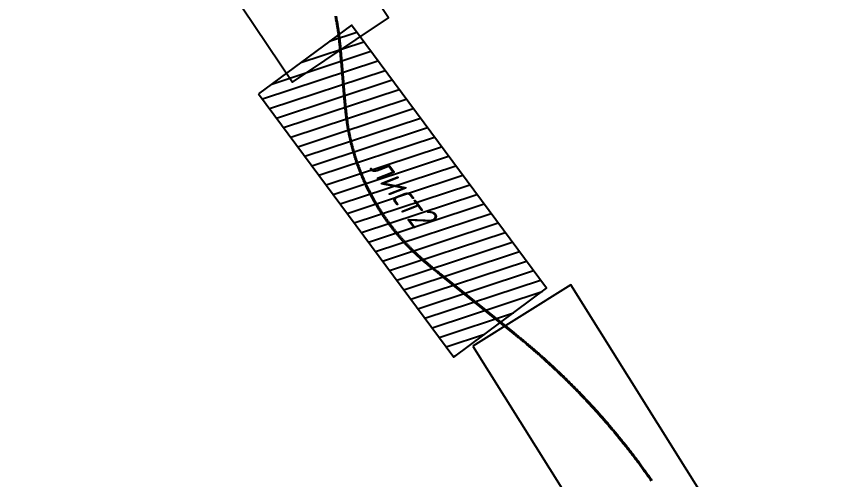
# Model space of a CAD drawing. Header units: metres. Extents: x 6220820 to 6240575, y 5208779 to 5219416.
# Drawn here: x 6238262.87 to 6238291.87, y 5213851.57 to 5213868.01 of the extents above; entities that cross this region are included whole.
import ezdxf
from ezdxf.enums import TextEntityAlignment as Align

# ---------------------------------------------------------------- set-up
doc = ezdxf.new("R2010")
doc.units = ezdxf.units.M
doc.layers.add('1 Этап ПК0+00-178+00.Ситуация.Ось трассы', color=7, linetype='Continuous')
doc.layers.add('1 Этап ПК0+00-178+00.Ситуация.Схема раскладки листов', color=7, linetype='Continuous')
doc.styles.get("Standard").update_dxf_attribs({"font": 'SPDS.shx', "oblique": 15, "height": 2})

# ---------------------------------------------------------------- blocks, each defined once
blk = doc.blocks.new('map1')
at = {"layer": '1 Этап ПК0+00-178+00.Ситуация.Ось трассы', "linetype": 'Continuous'}
h = blk.add_hatch(dxfattribs=at)
h.set_pattern_fill('USERDEFINED', color=256, scale=40, angle=45.00000125223908, style=0, pattern_type=0)
h.set_pattern_definition([(45.00000125223908, (0, 0), (-28.2842718656343, 28.28427062928949), [])])
h.paths.add_polyline_path([(5967.247063731775, -2360.717052162625), (4928.535957345618, -1837.603070825816), (4744.119162549323, -2203.786693885424), (5782.83026893548, -2726.900675222233)])
at = {"layer": '1 Этап ПК0+00-178+00.Ситуация.Ось трассы', "color": 1, "linetype": 'Continuous', "lineweight": 40, "true_color": 0xff0000, "flags": 128}
blk.add_lwpolyline([(5846.717224828375, -2729.761165929932), (5844.984212903662, -2727.536794945458), (5843.257480099266, -2725.307546096566), (5841.537040142425, -2723.073437110194), (5839.822906714701, -2720.834485748603), (5838.115093445062, -2718.590709813428), (5836.413613912649, -2716.34212714684), (5834.718481645393, -2714.088755626914), (5833.029710122782, -2711.830613170519), (5831.347312773092, -2709.567717732744), (5829.671302970623, -2707.300087306319), (5828.001694043999, -2705.027739921031), (5826.338499267865, -2702.750693644887), (5824.681731865654, -2700.468966583534), (5823.031405010976, -2698.182576878518), (5821.387531827611, -2695.891542709029), (5819.750125383978, -2693.595882293629), (5818.119198700052, -2691.295613882731), (5816.494764744598, -2688.990755767283), (5814.876836431018, -2686.681326274711), (5813.265426627041, -2684.367343765452), (5811.660548143646, -2682.048826639897), (5810.062213740604, -2679.725793332599), (5808.650726332437, -2677.662373752035), (5807.244083480491, -2675.595648565295), (5805.842288375056, -2673.525632237437), (5804.445348717115, -2671.452336142469), (5803.053272178584, -2669.375771666561), (5801.31953844452, -2666.775812651546), (5799.592392234096, -2664.171472943993), (5797.871864164393, -2661.562756303198), (5796.157965328756, -2658.949679548701), (5794.450167044476, -2656.33261131544), (5792.748023717521, -2653.711861528043), (5791.051514831775, -2651.087460843406), (5789.360648218322, -2648.459421375581), (5787.674897793745, -2645.828096955693), (5785.993795164171, -2643.193800698442), (5784.317325727633, -2640.556553449035), (5782.645494666097, -2637.916363356083), (5780.4226891215, -2634.392126942932), (5778.20631525391, -2630.863842132338), (5775.996376834927, -2627.331522920894), (5773.79199260029, -2623.795734613928), (5771.592181744582, -2620.257099170811), (5769.396980351976, -2616.715602389958), (5766.11062202926, -2611.399368242926), (5762.830625764674, -2606.07920639021), (5759.555144176325, -2600.756263629083), (5756.28138470987, -2595.432261654945), (5694.893971749033, -2495.585973540808), (5691.619475790978, -2490.262424584213), (5688.343030633077, -2484.940075338753), (5686.157001584307, -2481.392909484799), (5683.966643935471, -2477.848414446134), (5681.772825910096, -2474.306060119413), (5679.574310998026, -2470.766619182642), (5677.370124566812, -2467.230707498788), (5675.160185992813, -2463.698388040662), (5673.498277727857, -2461.05194044256), (5671.831886065332, -2458.408313660338), (5670.160978922423, -2455.767538574987), (5668.485561177987, -2453.129622897925), (5666.804974132256, -2450.494997776546), (5665.118622604727, -2447.864058647261), (5663.426494278534, -2445.236831228114), (5661.728597326629, -2442.613328203538), (5660.365709615216, -2440.517490547953), (5658.998335219061, -2438.424577370265), (5657.626467489075, -2436.334606738482), (5656.250112758778, -2434.247588299838), (5654.869277378296, -2432.163531688826), (5653.483552463368, -2430.08272322157), (5652.092557633335, -2428.005433945386), (5650.696292925565, -2425.931683184274), (5649.294767340686, -2423.861484307703), (5647.887989916696, -2421.7948506614), (5646.475560408718, -2419.732076027958), (5645.057100196631, -2417.673443748258), (5643.632614930224, -2415.618975941452), (5642.202116839165, -2413.568690242984), (5640.765618198799, -2411.522604248923), (5639.307307063132, -2409.459584477297), (5637.842505142231, -2407.401168321117), (5636.37121004165, -2405.347388277547), (5634.893436436716, -2403.29826482756), (5633.409199063655, -2401.253818408121), (5631.918512726514, -2399.214069408133), (5630.421392290237, -2397.179038169592), (5628.917852686206, -2395.14874498875), (5627.407908910852, -2393.123210113218), (5625.891576020123, -2391.102453742542), (5624.368869139169, -2389.086496032261), (5622.839803449889, -2387.075357085797), (5621.304394206151, -2385.06905695967), (5619.762656718574, -2383.067615664072), (5618.214606364209, -2381.071053159395), (5616.66025857824, -2379.079389355657), (5615.099628866437, -2377.092644118281), (5613.532732789934, -2375.110837258843), (5611.959585976302, -2373.133988543169), (5610.380204115392, -2371.16211768555), (5608.794602957956, -2369.195244352793), (5607.202798317031, -2367.233388159011), (5605.60480606655, -2365.276568670251), (5604.000642145499, -2363.324805402766), (5602.39032255238, -2361.378117820689), (5600.773863343824, -2359.436525337775), (5599.151280642899, -2357.500047319139), (5597.522590630804, -2355.568703075461), (5595.887809551022, -2353.642511869361), (5594.246953707931, -2351.721492910185), (5592.600039464047, -2349.805665356898), (5590.947083246931, -2347.895048314615), (5589.288101538127, -2345.989660839228), (5587.623110884228, -2344.089521932777), (5585.95212788996, -2342.194650545186), (5584.275169220948, -2340.30506557484), (5582.592251600945, -2338.420785865696), (5580.903391813224, -2336.541830209593), (5579.208606700568, -2334.668217345673), (5577.507913165281, -2332.799965959808), (5575.801328170561, -2330.937094683434), (5574.088868732202, -2329.079622095294), (5572.370551932436, -2327.2275667197), (5570.646394906087, -2325.380947028265), (5568.916414846113, -2323.539781435859), (5567.18062901052, -2321.704088304652), (5565.439054705757, -2319.873885943543), (5563.691709303328, -2318.049192603523), (5561.938610230096, -2316.230026483468), (5560.179774965521, -2314.416405724348), (5558.415221055498, -2312.608348413857), (5556.644966092978, -2310.805872585257), (5554.869027738738, -2309.008996213327), (5553.087423697837, -2307.21773721899), (5551.300171743161, -2305.432113465843), (5549.507289696034, -2303.652142761892), (5547.708795438679, -2301.877842858974), (5545.904706905918, -2300.109231452178), (5544.0950420907, -2298.346326180423), (5542.279819041339, -2296.589144624721), (5540.459055860127, -2294.837704308758), (5538.632770706102, -2293.092022700628), (5536.800981793667, -2291.35211721052), (5534.963707388436, -2289.618005188977), (5533.120965816919, -2287.889703930955), (5531.272775454072, -2286.167230672921), (5529.41915473298, -2284.450602592858), (5527.560122140708, -2282.739836810843), (5525.695696216914, -2281.034950388466), (5523.825895553854, -2279.335960329412), (5521.950738801912, -2277.642883575983), (5520.070244658531, -2275.955737013735), (5518.184431882055, -2274.274537469737), (5516.293319275117, -2272.599301709676), (5514.396925701249, -2270.930046439596), (5512.495270073809, -2269.266788309374), (5510.588371354602, -2267.609543905186), (5508.676248562173, -2265.958329754726), (5506.758920767666, -2264.313162326619), (5504.836407090669, -2262.674058026376), (5502.908726707513, -2261.041033202757), (5500.975898838821, -2259.414104140247), (5499.037942764733, -2257.793287064845), (5497.094877809676, -2256.178598141169), (5495.14672335206, -2254.570053473034), (5493.193498821501, -2252.967669099982), (5491.235223698828, -2251.371461006539), (5489.271917510546, -2249.781445108326), (5487.303599841289, -2248.197637264215), (5485.330290315828, -2246.6200532688), (5483.352008618453, -2245.048708855874), (5481.368774476357, -2243.483619696112), (5479.380607669328, -2241.924801397651), (5477.38752802283, -2240.372269508402), (5475.389555417691, -2238.826039509688), (5473.386709777639, -2237.286126823763), (5471.379011077621, -2235.75254680629), (5469.366479338253, -2234.225314753869), (5467.349134635516, -2232.704445895346), (5465.326997082759, -2231.189955401086), (5463.300086848696, -2229.681858371381), (5461.268424150484, -2228.180169850359), (5459.232029245416, -2226.6849048115), (5457.19092244615, -2225.196078168638), (5455.145124106863, -2223.713704769019), (5453.094654630178, -2222.237799397347), (5451.03953446716, -2220.768376771733), (5448.979784111778, -2219.305451547171), (5446.915424105061, -2217.8490383138), (5444.846475037866, -2216.399151595745), (5442.772957541187, -2214.955805853433), (5440.694892295843, -2213.519015480699), (5438.61230002556, -2212.088794807682), (5436.525201499741, -2210.66515809619), (5434.43361753346, -2209.248119546071), (5432.337568987468, -2207.837693287684), (5430.237076762653, -2206.433893387694), (5428.132161809729, -2205.036733847908), (5426.022845119549, -2203.646228600646), (5423.909147730024, -2202.262391513951), (5421.791090720587, -2200.885236387537), (5419.668695212195, -2199.514776957999), (5417.541982374244, -2198.151026890131), (5415.410973414889, -2196.793999787919), (5413.275689587955, -2195.443709182394), (5411.136152188791, -2194.100168540883), (5408.992382552884, -2192.763391262388), (5406.84440206278, -2191.433390679316), (5404.692232138394, -2190.110180055167), (5402.535894243931, -2188.793772586268), (5400.375409883736, -2187.484181401775), (5398.210800605058, -2186.181419561354), (5396.042087996671, -2184.885500057504), (5393.869293686101, -2183.596435814969), (5391.692439342395, -2182.314239689007), (5389.511546673358, -2181.038924467704), (5387.326637433848, -2179.7705028685), (5385.137733410563, -2178.50898754398), (5382.944856434486, -2177.254391072029), (5380.748028372589, -2176.006725966836), (5378.547271138901, -2174.766004670783), (5376.342606677902, -2173.532239557926), (5374.134056978361, -2172.305442931672), (5371.921644065033, -2171.085627027679), (5369.705390001427, -2169.872804010958), (5367.485316892576, -2168.666985976454), (5365.261446878112, -2167.468184950202), (5363.033802136424, -2166.27641288933), (5360.802404884652, -2165.091681676843), (5358.567277375925, -2163.914003129735), (5356.328441902123, -2162.743388992615), (5354.08592078973, -2161.579850940026), (5351.839736403984, -2160.423400575287), (5349.589911146107, -2159.274049431647), (5347.336467453309, -2158.13180897287), (5345.079427800168, -2156.996690589756), (5342.818814695866, -2155.868705603039), (5340.554650684187, -2154.747865262229), (5338.286958346281, -2153.634180745028), (5336.015760299288, -2152.527663157916), (5333.741079193564, -2151.428323536728), (5331.462937712685, -2150.336172844913), (5329.181358576208, -2149.251221975854), (5326.896364541067, -2148.173481747077), (5324.607978394637, -2147.102962910094), (5322.316222957519, -2146.039676137665), (5320.021121087679, -2144.983632037114), (5317.722695670765, -2143.93484113875), (5315.420969632567, -2142.893313902815), (5313.11596592655, -2141.859060715432), (5310.807707540785, -2140.832091892654), (5308.496217495178, -2139.812417675259), (5306.181518842848, -2138.800048233375), (5303.863634667368, -2137.794993661857), (5301.542588085527, -2136.797263986065), (5299.218402244564, -2135.806869155508), (5296.891100324932, -2134.823819046729), (5294.560705536158, -2133.848123464467), (5292.227241119595, -2132.879792139343), (5289.890730345664, -2131.918834729013), (5287.551196519387, -2130.965260815276), (5285.208662969319, -2130.019079909287), (5282.863153057229, -2129.080301448658), (5280.514690179488, -2128.148934793405), (5278.163297753229, -2127.22498923348), (5275.808999230188, -2126.308473982395), (5273.451818088395, -2125.399398181282), (5271.091777839102, -2124.497770896572), (5268.728902017087, -2123.603601119996), (5266.36321418758, -2122.716897769744), (5263.994737943489, -2121.837669686991), (5261.623496905408, -2120.965925642266), (5259.249514721608, -2120.101674328503), (5256.872815069428, -2119.244924365093), (5254.493421649738, -2118.39568429615), (5252.111358192469, -2117.553962591668), (5249.726648455237, -2116.719767645783), (5247.339316219187, -2115.893107777352), (5244.949385294526, -2115.073991232271), (5242.556879514996, -2114.26242617768), (5240.161822742016, -2113.458420708339), (5237.764238860535, -2112.66198284315), (5235.364151784569, -2111.873120523419), (5232.961585444742, -2111.091841618069), (5230.55656380628, -2110.318153918429), (5228.149110852401, -2109.552065140548), (5225.739250594006, -2108.793582923461), (5223.32700706414, -2108.042714832082), (5220.912404317995, -2107.299468354888), (5218.495466441209, -2106.563850905656), (5216.076217533264, -2105.835869818832), (5213.654681722707, -2105.11553235532), (5211.230883160229, -2104.402845697852), (5208.804846018667, -2103.697816956774), (5206.376594491619, -2103.000453160785), (5203.946152797596, -2102.310761266201), (5201.513545174487, -2101.628748150005), (5199.10421670743, -2100.961565666314), (5196.692938432919, -2100.301464658834), (5194.27973662066, -2099.648430766159), (5191.864631980538, -2099.002469593644), (5189.447645244588, -2098.363586684683), (5187.028922396535, -2097.731307401738), (5184.608599962733, -2097.105179081653), (5182.186695555514, -2096.485198123217), (5179.763224784455, -2095.871368522564), (5177.33820327574, -2095.263694237607), (5174.911766602098, -2094.661694811196), (5172.48403959862, -2094.064920228822), (5170.055036065899, -2093.473362837552), (5167.62476721631, -2092.887025369998), (5165.193244267766, -2092.305910530976), (5162.152273012372, -2091.586107845027), (5159.109723962078, -2090.873003747808), (5156.065615376959, -2090.166586655691), (5153.019961955873, -2089.466859978214), (5149.972952850401, -2088.77305948594), (5146.924757141684, -2088.084490937048), (5143.875389129965, -2087.401132709805), (5140.824857723139, -2086.722986801408), (5136.755989094539, -2085.82553649741), (5132.685655803791, -2084.934752483596), (5128.613878061129, -2084.050594538067), (5124.540973743857, -2083.171639640543), (5120.467191603129, -2082.296762059002), (5116.392557032535, -2081.425863197671), (5110.279438428619, -2080.124986784045), (5104.165897011129, -2078.826100459279), (4776.915889263425, -2009.325439672449), (4772.546439075188, -2008.393406382329), (4768.178663973887, -2007.453554398817), (4763.812575457017, -2006.505898270358), (4759.448187464963, -2005.550441023729), (4755.085513940876, -2004.587185710605), (4750.724568814069, -2003.616135405826), (4746.365366016621, -2002.637293212604), (4742.007919465388, -2001.650662256157), (4737.652243079993, -2000.656245686602), (4733.298350771755, -1999.654046682429), (4728.946256443688, -1998.64406844182), (4724.595973996038, -1997.626314191906), (4720.247517323516, -1996.600787181826), (4715.900900312526, -1995.567490688511), (4711.556136845322, -1994.526428009742), (4707.213240797237, -1993.477602473407), (4702.872226040836, -1992.421017425928), (4698.533106436226, -1991.356676243837), (4694.195895846285, -1990.284582325669), (4689.860608117278, -1989.204739096019), (4685.527257098243, -1988.117150003803), (4681.195856629911, -1987.021818519939), (4676.866420541938, -1985.91874814546), (4672.538962663984, -1984.807942403399), (4668.21349681602, -1983.689404838219), (4663.890036812478, -1982.56313902565), (4659.568596462255, -1981.42914856111), (4655.249189563178, -1980.287437066076), (4650.931829915839, -1979.138008187503), (4646.616531302838, -1977.980865595511), (4642.303307510927, -1976.816012987432), (4637.992172313017, -1975.643454080869), (4633.683139477868, -1974.463192622956), (4629.37622276732, -1973.275232381672), (4625.071435936289, -1972.079577152214), (4620.768792734159, -1970.876230752941), (4616.468306902007, -1969.665197025954), (4612.169992172607, -1968.446479839991), (4607.873862275965, -1967.220083086372), (4603.579930932395, -1965.986010682476), (4599.288211853912, -1964.744266570005), (4594.998718749759, -1963.494854714399), (4590.711465315339, -1962.237779106001), (4586.426465247441, -1960.973043758892), (4582.14373222901, -1959.700652712636), (4577.863279937458, -1958.420610031694), (4573.585122044658, -1957.132919803111), (4569.309272211412, -1955.837586139991), (4565.035744097137, -1954.534613179758), (4560.764551347412, -1953.22400508242), (4556.495707606427, -1951.905766034042), (4552.229226503149, -1950.579900245591), (4547.965121667934, -1949.246411951772), (4543.703406715907, -1947.905305409299), (4539.444095259426, -1946.556584903835), (4535.187200901162, -1945.200254740734), (4530.932737238251, -1943.836319252566), (4526.680717853985, -1942.464782795641), (4522.431156333041, -1941.085649750012), (4518.184066244873, -1939.698924520631), (4513.939461153397, -1938.304611535614), (4509.697354614225, -1936.902715248554), (4505.457760176048, -1935.493240136208), (4501.220691380639, -1934.076190700234), (4496.986161757311, -1932.651571467186), (4492.754184832612, -1931.219386985047), (4488.524774120629, -1929.779641830172), (4484.297943128535, -1928.332340598606), (4480.073705357961, -1926.877487914188), (4475.852074296699, -1925.415088422183), (4471.63306343116, -1923.945146793335), (4467.416686232525, -1922.467667722707), (4463.202956167826, -1920.982655929106), (4458.991886694406, -1919.490116153343), (4454.783491262688, -1917.990053165181), (4450.577783312021, -1916.482471753493), (4446.374776273451, -1914.967376732631), (4442.174483571102, -1913.444772943585), (4437.976918619413, -1911.914665247032), (4433.782094824514, -1910.377058530863), (4429.590025582849, -1908.831957704979), (4425.400724283942, -1907.279367704754), (4421.214204306243, -1905.719293488149), (4417.030479019898, -1904.151740037446), (4412.849561789517, -1902.576712360404), (4408.671465964486, -1900.994215485629), (4404.496204888653, -1899.404254467206), (4400.323791897563, -1897.8068343847), (4396.154240317071, -1896.201960337941), (4391.987563464729, -1894.589637453399), (4387.823774644247, -1892.969870880124), (4383.662887157954, -1891.342665791489), (4379.504914291565, -1889.708027384031), (4375.349869323879, -1888.065960878024), (4371.197765526772, -1886.416471518069), (4367.048616161049, -1884.759564573661), (4362.902434477826, -1883.095245333986), (4358.759233717146, -1881.423519116606), (4354.619027114902, -1879.744391258767), (4350.481827888989, -1878.057867123197), (4346.347649255923, -1876.363952098102), (4342.216504418377, -1874.662651591376), (4338.088406569336, -1872.953971038129), (4333.96336889348, -1871.237915894898), (4329.841404564418, -1869.514491640801), (4325.722526747452, -1867.783703782174), (4321.606748596813, -1866.045557845041), (4317.49408325566, -1864.300059381482), (4313.384543861615, -1862.547213965584), (4309.27814353846, -1860.787027195755), (4305.1748953989, -1859.019504694142), (4301.074812550111, -1857.244652104319), (4296.977908085423, -1855.462475095339), (4292.88419508848, -1853.672979359997), (4288.793686636004, -1851.876170612514), (4284.706395789492, -1850.072054590849), (4280.62233560214, -1848.260637057865), (4276.541519120219, -1846.441923797848), (4272.463959374779, -1844.615920619987), (4268.389669388562, -1842.782633355471), (4264.31866217324, -1840.942067860391), (4260.250950732181, -1839.094230011686), (4256.186548056294, -1837.239125711771), (4252.125467122648, -1835.376760883909), (4248.067720906929, -1833.507141478), (4244.013322364062, -1831.630273463631), (4239.962284444819, -1829.74616283587), (4235.914620084745, -1827.854815611209), (4231.870342213853, -1825.956237831618), (4227.829463748314, -1824.050435558758), (4223.791997590456, -1822.137414879766), (4219.757956638457, -1820.217181906101), (4215.727353773885, -1818.289742767753), (4211.700201870004, -1816.355103620768), (4207.676513787621, -1814.413270646673), (4203.656302377856, -1812.464250043787), (4199.639580482139, -1810.508048038801), (4195.62636092529, -1808.54467087752), (4191.616656525211, -1806.574124832381), (4187.610480090115, -1804.596416196671), (4183.607844411605, -1802.611551284521), (4179.608762275749, -1800.619536436701), (4175.613246453388, -1798.620378015984), (4171.621309704295, -1796.614082404832), (4167.632964778549, -1794.600656012922), (4163.648224413775, -1792.580105269041), (4159.667101335142, -1790.552436626877), (4155.689608259513, -1788.5176565627), (4151.715757887143, -1786.475771574205), (4147.745562911367, -1784.42678818283), (4143.779036010294, -1782.370712932597), (4139.81618985373, -1780.307552390688), (4135.857037097639, -1778.237313145713), (4131.901590384145, -1776.160001808285), (4127.949862348451, -1774.075625015076), (4124.001865610535, -1771.984189420709), (4120.057612780688, -1769.885701706443), (4116.117116452592, -1767.780168573805), (4112.180389211622, -1765.667596746905), (4108.247443633469, -1763.547992972439), (4104.318292277208, -1761.421364020261)], dxfattribs=at)
at = {"layer": '1 Этап ПК0+00-178+00.Ситуация.Ось трассы', "linetype": 'Continuous', "flags": 128}
for points in [[(4884.913117037155, -1902.882382467389), (3382.568263750921, -991.8341171134815), (3169.973051004704, -1342.409751631043), (4672.317904290939, -2253.458016984951)], [(5967.247063731775, -2360.717052162625), (4928.535957345618, -1837.603070825816), (4744.119162549323, -2203.786693885424), (5782.83026893548, -2726.900675222233)], [(7409.308270168491, -3313.503667216748), (5878.313791380737, -2451.468339679985), (5677.155860652181, -2808.729430347588), (7208.150339439935, -3670.764757884351)]]:
    blk.add_lwpolyline(points, close=True, dxfattribs=at)
at = {"layer": '1 Этап ПК0+00-178+00.Ситуация.Ось трассы', "linetype": 'Continuous', "oblique": 15.00000041741303}
blk.add_text('лист2', height=96, rotation=153.2693356920594, dxfattribs=at).set_placement((5355.683113140549, -2282.251873024024), align=Align.MIDDLE_CENTER)

msp = doc.modelspace()

# ---------------------------------------------------------------- block references
at = {"layer": '1 Этап ПК0+00-178+00.Ситуация.Схема раскладки листов', "linetype": 'Continuous', "xscale": 0.009999999776482582, "yscale": 0.009999999776482582, "zscale": 0.009999999776482582, "rotation": 153.2693356920594}
msp.add_blockref('map1', (6238314.143943458, 5213817.339158061), dxfattribs=at)

doc.saveas('drawing.dxf')
